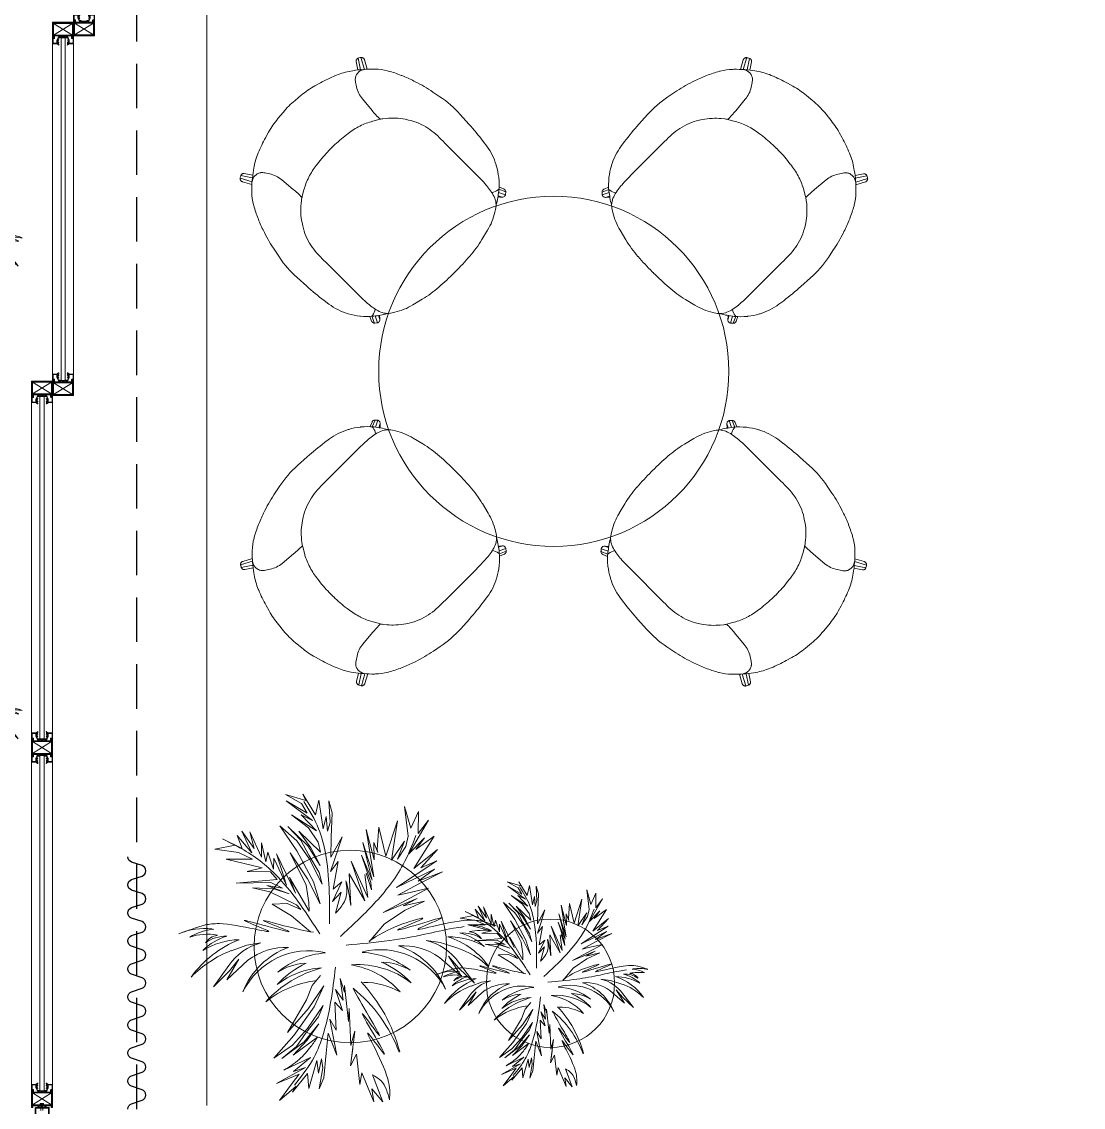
# Model space of a CAD drawing. Header units: centimetres. Extents: x 5488 to 20269, y -31398 to -19684.
# Drawn here: x 12058.6 to 12361.8, y -23958.5 to -23648.6 of the extents above; entities that cross this region are included whole.
import ezdxf

# ---------------------------------------------------------------- set-up
doc = ezdxf.new("R2010")
doc.units = ezdxf.units.CM
doc.set_wipeout_variables(frame=1)
doc.linetypes.add('HIDDENX2', pattern=[19.05, 12.7, -6.35])
doc.layers.add('0-LNS-VLF-PERDE', color=10, linetype='Continuous')
doc.layers.add('wipeout', color=7, linetype='Continuous', true_color=0xffffff)
for name, color, linetype, lineweight in [('xxx_Auto_Dograma_Metal', 157, 'Continuous', 0), ('xxx_Auto_Element_Dograma Cam', 140, 'Continuous', 9), ('xxx_Auto_Element_Dograma Metal', 211, 'Continuous', 20), ('xxx_Auto_Kaplama_Ahşap', 34, 'Continuous', 0), ('xxx_Auto_Kaplama_Ahşap Tarama', 16, 'Continuous', 5), ('xxx_Auto_Kaplama_Aluminyum', 133, 'Continuous', 13), ('xxx_Auto_Merdiven_Merdiven', 163, 'Continuous', 15), ('xxx_Auto_Tefris_Tefris', 32, 'Continuous', 15)]:
    doc.layers.add(name, color=color, linetype=linetype, lineweight=lineweight)
doc.layers.add('xxx_Auto_LANDSCAPE', color=7, linetype='Continuous', lineweight=0, true_color=0x496639)

# ---------------------------------------------------------------- blocks, each defined once
blk = doc.blocks.new('2411-X')
for p, q in [((1.5, 17), (0, 17)), ((0, 17), (0, 0)), ((0, 0), (15, 0)), ((1.5, 16.5), (1.5, 17)), ((4.1, 16.5), (1.5, 16.5)), ((1.5, 1.5), (1.5, 15)), ((1.5, 15), (4.6, 15)), ((12.5, 1.5), (1.5, 1.5)), ((3.1, 19.8), (4.8, 21.6)), ((4.1, 19.2), (3.1, 19.8)), ((4.1, 19.2), (4.1, 16.5)), ((5.6, 16), (5.6, 21.2)), ((17.5, 21.5), (12.5, 10.1)), ((12.5, 9.5), (12.5, 10.1)), ((12.5, 9.5), (12.5, 1.5)), ((18, 19.2), (14, 9.5)), ((14, 1.5), (14, 9.5)), ((15, 1.5), (14, 1.5)), ((15, 1.5), (15, 0)), ((19, 19.2), (18, 19.2)), ((19, 19.2), (18.5, 21.5))]:
    blk.add_line(p, q)
for centre, radius, start, end in [((4.6, 16), 1, 270, 0), ((5.1, 21.2), 0.498, 359.4768, 127.3931), ((18, 21.5), 0.5, 0, 180)]:
    blk.add_arc(centre, radius, start, end)
blk = doc.blocks.new('Alm frame 1')
at = {"layer": 'xxx_Auto_Element_Dograma Metal'}
for p, q in [((5457.72, -20300.68), (5455.94, -20300.68)), ((5457.72, -20300.64), (5455.97, -20300.64)), ((5457.05, -20300.64), (5457.13, -20301.24)), ((5457.15, -20300.64), (5457.23, -20301.24)), ((5457.24, -20300.64), (5457.32, -20301.24)), ((5457.34, -20300.64), (5457.42, -20301.24)), ((5457.44, -20300.64), (5457.52, -20301.24)), ((5457.54, -20300.64), (5457.62, -20301.24)), ((5460.98, -20303.61), (5457.63, -20298.16)), ((5457.63, -20303.61), (5460.98, -20298.16)), ((5457.64, -20300.64), (5457.72, -20301.24)), ((5457.92, -20300.44), (5457.72, -20300.64)), ((5457.72, -20301.24), (5457.72, -20300.64)), ((5457.92, -20300.44), (5457.92, -20301.44)), ((5457.92, -20300.44), (5457.97, -20300.44)), ((5457.97, -20300.44), (5457.97, -20301.44)), ((5461.25, -20301.68), (5461.25, -20300.1)), ((5461.25, -20301.68), (5461.58, -20300.1)), ((5461.58, -20301.68), (5461.25, -20300.1)), ((5461.58, -20300.1), (5461.25, -20300.1)), ((5461.58, -20301.68), (5461.58, -20300.1)), ((5457.72, -20301.2), (5455.94, -20301.2)), ((5457.72, -20301.24), (5455.97, -20301.24)), ((5457.92, -20301.44), (5457.72, -20301.24)), ((5457.92, -20301.44), (5457.97, -20301.44)), ((5461.25, -20301.68), (5461.58, -20301.68))]:
    blk.add_line(p, q, dxfattribs=at)
blk.add_lwpolyline([(5456.84, -20299.03, 0.414214), (5456.64, -20298.83), (5454.04, -20298.83, 0.414214), (5453.84, -20299.03), (5453.84, -20302.63, 0.414214), (5454.04, -20302.83), (5456.64, -20302.83, 0.414214), (5456.84, -20302.63)], format="xyb", close=True, dxfattribs=at)
for points in [[(5456.64, -20299.03), (5456.64, -20302.63), (5454.04, -20302.63), (5454.04, -20299.03)], [(5460.98, -20298.16), (5457.63, -20298.16), (5457.63, -20303.61), (5460.98, -20303.61)], [(5463.09, -20299.3), (5462.99, -20299.28), (5462.83, -20299.32), (5462.67, -20299.4), (5462.34, -20299.62), (5462.3, -20299.66), (5462.32, -20299.68), (5462.34, -20299.68), (5462.75, -20299.49), (5462.85, -20299.48), (5462.97, -20299.51), (5463.02, -20299.56), (5463.07, -20299.59), (5463.11, -20299.64), (5463.15, -20299.67), (5463.2, -20299.69), (5463.22, -20299.67), (5463.2, -20299.64), (5463.17, -20299.61), (5463.16, -20299.58), (5463.17, -20299.56), (5463.28, -20299.58), (5463.42, -20299.6), (5463.56, -20299.64), (5463.72, -20299.67), (5463.77, -20299.69), (5463.8, -20299.69), (5463.82, -20299.67), (5463.82, -20299.64), (5463.8, -20299.6), (5463.5, -20299.2), (5463.44, -20299.2), (5463.44, -20299.42), (5463.22, -20299.42), (5463.12, -20299.33), (5463.11, -20299.32)], [(5463.1, -20302.48), (5463, -20302.5), (5462.84, -20302.46), (5462.68, -20302.38), (5462.35, -20302.16), (5462.31, -20302.12), (5462.33, -20302.1), (5462.35, -20302.1), (5462.76, -20302.29), (5462.86, -20302.3), (5462.98, -20302.27), (5463.03, -20302.22), (5463.08, -20302.19), (5463.12, -20302.14), (5463.16, -20302.11), (5463.21, -20302.09), (5463.23, -20302.11), (5463.21, -20302.14), (5463.18, -20302.17), (5463.17, -20302.2), (5463.18, -20302.22), (5463.29, -20302.2), (5463.43, -20302.18), (5463.57, -20302.14), (5463.73, -20302.11), (5463.78, -20302.09), (5463.81, -20302.09), (5463.83, -20302.11), (5463.83, -20302.14), (5463.81, -20302.18), (5463.51, -20302.58), (5463.45, -20302.58), (5463.45, -20302.36), (5463.23, -20302.36), (5463.13, -20302.45), (5463.12, -20302.46)]]:
    blk.add_lwpolyline(points, close=True, dxfattribs=at)
blk.add_lwpolyline([(5457.34, -20301.28), (5457.34, -20301.69), (5456.84, -20301.69), (5456.84, -20301.99, 0.414214), (5456.94, -20302.09), (5457.04, -20302.09), (5457.04, -20301.89), (5457.34, -20301.89), (5457.34, -20303.69), (5457.04, -20303.69), (5457.04, -20303.49), (5456.94, -20303.49, 0.414214), (5456.84, -20303.59), (5456.84, -20303.89), (5459.29, -20303.89), (5461.74, -20303.89), (5461.74, -20303.59, 0.414214), (5461.64, -20303.49), (5461.54, -20303.49), (5461.54, -20303.69), (5461.24, -20303.69), (5461.24, -20301.89), (5461.54, -20301.89), (5461.54, -20302.09), (5461.64, -20302.09, 0.414214), (5461.74, -20301.99), (5461.74, -20301.69), (5461.24, -20301.69), (5461.24, -20300.92), (5461.21, -20300.89), (5461.24, -20300.86), (5461.24, -20300.09), (5461.74, -20300.09), (5461.74, -20299.79, 0.414214), (5461.64, -20299.69), (5461.54, -20299.69), (5461.54, -20299.89), (5461.24, -20299.89), (5461.24, -20298.09), (5461.54, -20298.09), (5461.54, -20298.29), (5461.64, -20298.29, 0.414214), (5461.74, -20298.19), (5461.74, -20297.89), (5459.29, -20297.89), (5456.84, -20297.89), (5456.84, -20298.19, 0.414214), (5456.94, -20298.29), (5457.04, -20298.29), (5457.04, -20298.09), (5457.34, -20298.09), (5457.34, -20299.89), (5457.04, -20299.89), (5457.04, -20299.69), (5456.94, -20299.69, 0.414214), (5456.84, -20299.79), (5456.84, -20300.09), (5457.34, -20300.09), (5457.34, -20300.57)], format="xyb", dxfattribs=at)
blk.add_lwpolyline([(5457.54, -20301.43), (5457.54, -20303.69), (5459.29, -20303.69), (5461.04, -20303.69), (5461.04, -20300.89), (5461.04, -20298.09), (5459.29, -20298.09), (5457.54, -20298.09), (5457.54, -20301.43)], dxfattribs=at)
at = {"layer": 'xxx_Auto_Element_Dograma Metal', "rotation": 90}
for p, xscale, yscale, zscale in [((5463.44, -20297.89, -0.3), -0.1000000000058208, 0.0999999999985448, 0.1000000000000227), ((5463.44, -20303.89, -0.3), 0.1000000000058208, 0.1000000000058208, 0.1000000000058208)]:
    blk.add_blockref('2411-X', p, dxfattribs=dict(at, xscale=xscale, yscale=yscale, zscale=zscale))
blk = doc.blocks.new('ALU TRIM5')
at = {"layer": 'xxx_Auto_Element_Dograma Metal'}
for p, q in [((6035.96, -20379.72), (6035.96, -20378.15)), ((6036.29, -20379.72), (6035.96, -20378.15)), ((6035.96, -20379.72), (6036.29, -20378.15)), ((6035.96, -20378.15), (6036.29, -20378.15)), ((6036.29, -20379.72), (6036.29, -20378.15)), ((6039.93, -20381.65), (6036.58, -20376.2)), ((6036.58, -20381.65), (6039.93, -20376.2)), ((6040.2, -20379.72), (6040.2, -20378.14)), ((6040.2, -20379.72), (6040.54, -20378.14)), ((6040.54, -20379.72), (6040.2, -20378.14)), ((6040.54, -20378.14), (6040.2, -20378.14)), ((6040.54, -20379.72), (6040.54, -20378.14)), ((6036.29, -20379.72), (6035.96, -20379.72)), ((6040.2, -20379.72), (6040.54, -20379.72))]:
    blk.add_line(p, q, dxfattribs=at)
for points in [[(6034.45, -20377.35), (6034.55, -20377.33), (6034.71, -20377.37), (6034.87, -20377.45), (6035.2, -20377.67), (6035.24, -20377.71), (6035.22, -20377.73), (6035.2, -20377.73), (6034.79, -20377.54), (6034.69, -20377.53), (6034.57, -20377.56), (6034.52, -20377.61), (6034.47, -20377.64), (6034.43, -20377.69), (6034.39, -20377.72), (6034.34, -20377.74), (6034.32, -20377.72), (6034.34, -20377.69), (6034.37, -20377.66), (6034.38, -20377.63), (6034.37, -20377.61), (6034.26, -20377.63), (6034.12, -20377.65), (6033.98, -20377.69), (6033.82, -20377.72), (6033.77, -20377.74), (6033.74, -20377.74), (6033.72, -20377.72), (6033.72, -20377.69), (6033.74, -20377.65), (6034.04, -20377.25), (6034.1, -20377.25), (6034.1, -20377.47), (6034.32, -20377.47), (6034.42, -20377.38), (6034.43, -20377.37)], [(6039.93, -20376.2), (6036.58, -20376.2), (6036.58, -20381.65), (6039.93, -20381.65)], [(6042.05, -20377.34), (6041.95, -20377.32), (6041.79, -20377.36), (6041.63, -20377.44), (6041.3, -20377.66), (6041.26, -20377.7), (6041.28, -20377.72), (6041.3, -20377.72), (6041.71, -20377.53), (6041.81, -20377.52), (6041.93, -20377.55), (6041.98, -20377.6), (6042.03, -20377.63), (6042.07, -20377.68), (6042.11, -20377.71), (6042.16, -20377.73), (6042.18, -20377.71), (6042.16, -20377.68), (6042.13, -20377.65), (6042.12, -20377.62), (6042.13, -20377.6), (6042.24, -20377.62), (6042.38, -20377.64), (6042.52, -20377.68), (6042.68, -20377.71), (6042.73, -20377.73), (6042.76, -20377.73), (6042.78, -20377.71), (6042.78, -20377.68), (6042.76, -20377.64), (6042.46, -20377.24), (6042.4, -20377.24), (6042.4, -20377.46), (6042.18, -20377.46), (6042.08, -20377.37), (6042.07, -20377.36)], [(6034.44, -20380.52), (6034.54, -20380.54), (6034.7, -20380.5), (6034.86, -20380.42), (6035.19, -20380.2), (6035.23, -20380.16), (6035.21, -20380.14), (6035.19, -20380.14), (6034.78, -20380.33), (6034.68, -20380.34), (6034.56, -20380.31), (6034.51, -20380.26), (6034.46, -20380.23), (6034.42, -20380.18), (6034.38, -20380.15), (6034.33, -20380.13), (6034.31, -20380.15), (6034.33, -20380.18), (6034.36, -20380.21), (6034.37, -20380.24), (6034.36, -20380.26), (6034.25, -20380.24), (6034.11, -20380.22), (6033.97, -20380.18), (6033.81, -20380.15), (6033.76, -20380.13), (6033.73, -20380.13), (6033.71, -20380.15), (6033.71, -20380.18), (6033.73, -20380.22), (6034.03, -20380.62), (6034.09, -20380.62), (6034.09, -20380.4), (6034.31, -20380.4), (6034.41, -20380.49), (6034.42, -20380.5)], [(6042.05, -20380.52), (6041.95, -20380.54), (6041.79, -20380.5), (6041.63, -20380.42), (6041.3, -20380.2), (6041.26, -20380.16), (6041.28, -20380.14), (6041.3, -20380.14), (6041.71, -20380.33), (6041.81, -20380.34), (6041.93, -20380.31), (6041.98, -20380.26), (6042.03, -20380.23), (6042.07, -20380.18), (6042.11, -20380.15), (6042.16, -20380.13), (6042.18, -20380.15), (6042.16, -20380.18), (6042.13, -20380.21), (6042.12, -20380.24), (6042.13, -20380.26), (6042.24, -20380.24), (6042.38, -20380.22), (6042.52, -20380.18), (6042.68, -20380.15), (6042.73, -20380.13), (6042.76, -20380.13), (6042.78, -20380.15), (6042.78, -20380.18), (6042.76, -20380.22), (6042.46, -20380.62), (6042.4, -20380.62), (6042.4, -20380.4), (6042.18, -20380.4), (6042.08, -20380.49), (6042.07, -20380.5)]]:
    blk.add_lwpolyline(points, close=True, dxfattribs=at)
blk.add_lwpolyline([(6036.29, -20379.73), (6036.29, -20379.73), (6035.79, -20379.73), (6035.79, -20380.03, 0.414214), (6035.89, -20380.13), (6035.99, -20380.13), (6035.99, -20379.93), (6036.29, -20379.93), (6036.29, -20381.73), (6035.99, -20381.73), (6035.99, -20381.53), (6035.89, -20381.53, 0.414214), (6035.79, -20381.63), (6035.79, -20381.93), (6038.24, -20381.93), (6040.69, -20381.93), (6040.69, -20381.63, 0.414214), (6040.59, -20381.53), (6040.49, -20381.53), (6040.49, -20381.73), (6040.19, -20381.73), (6040.19, -20379.93), (6040.49, -20379.93), (6040.49, -20380.13), (6040.59, -20380.13, 0.414214), (6040.69, -20380.03), (6040.69, -20379.73), (6040.19, -20379.73), (6040.19, -20378.96), (6040.16, -20378.93), (6040.19, -20378.9), (6040.19, -20378.13), (6040.69, -20378.13), (6040.69, -20377.83, 0.414214), (6040.59, -20377.73), (6040.49, -20377.73), (6040.49, -20377.93), (6040.19, -20377.93), (6040.19, -20376.13), (6040.49, -20376.13), (6040.49, -20376.33), (6040.59, -20376.33, 0.414214), (6040.69, -20376.23), (6040.69, -20375.93), (6038.24, -20375.93), (6035.79, -20375.93), (6035.79, -20376.23, 0.414214), (6035.89, -20376.33), (6035.99, -20376.33), (6035.99, -20376.13), (6036.29, -20376.13), (6036.29, -20377.93), (6035.99, -20377.93), (6035.99, -20377.73), (6035.89, -20377.73, 0.414214), (6035.79, -20377.83), (6035.79, -20378.13), (6036.29, -20378.13), (6036.29, -20379.73)], format="xyb", dxfattribs=at)
blk.add_lwpolyline([(6036.49, -20379.47), (6036.49, -20381.73), (6038.24, -20381.73), (6039.99, -20381.73), (6039.99, -20378.93), (6039.99, -20376.13), (6038.24, -20376.13), (6036.49, -20376.13), (6036.49, -20379.47)], dxfattribs=at)
for p, xscale, yscale, zscale, rotation in [((6034.1, -20375.94, -0.3), 0.1000000000058208, 0.1000000000058208, 0.1000000000058208, 270), ((6042.4, -20375.93, -0.3), -0.1000000000058208, 0.0999999999985448, 0.1000000000000227, 90), ((6034.1, -20381.94, -0.3), -0.1000000000058208, 0.1000000000058208, 0.1000000000058208, 270), ((6042.4, -20381.93, -0.3), 0.1000000000058208, 0.1000000000058208, 0.1000000000058208, 90)]:
    blk.add_blockref('2411-X', p, dxfattribs=dict(at, xscale=xscale, yscale=yscale, zscale=zscale, rotation=rotation))
blk = doc.blocks.new('ALU TRIM 6')
at = {"layer": 'xxx_Auto_Element_Dograma Metal'}
for p, q in [((6039.18, -20367.78), (6035.83, -20362.34)), ((6035.83, -20367.78), (6039.18, -20362.34)), ((6039.45, -20365.85), (6039.45, -20364.28)), ((6039.45, -20365.85), (6039.78, -20364.28)), ((6039.78, -20365.85), (6039.45, -20364.28)), ((6039.78, -20364.28), (6039.45, -20364.28)), ((6039.45, -20365.85), (6039.78, -20365.85)), ((6039.78, -20365.85), (6039.78, -20364.28))]:
    blk.add_line(p, q, dxfattribs=at)
for points in [[(6035.54, -20362.07), (6035.54, -20368.07)], [(6035.74, -20365.6), (6035.74, -20367.87), (6037.49, -20367.87), (6039.24, -20367.87), (6039.24, -20365.07), (6039.24, -20362.27), (6037.49, -20362.27), (6035.74, -20362.27), (6035.74, -20365.6)]]:
    blk.add_lwpolyline(points, dxfattribs=at)
blk.add_lwpolyline([(6035.54, -20368.07), (6037.49, -20368.07), (6039.94, -20368.07), (6039.94, -20367.77, 0.414214), (6039.84, -20367.67), (6039.74, -20367.67), (6039.74, -20367.87), (6039.44, -20367.87), (6039.44, -20366.07), (6039.74, -20366.07), (6039.74, -20366.27), (6039.84, -20366.27, 0.414214), (6039.94, -20366.17), (6039.94, -20365.87), (6039.44, -20365.87), (6039.44, -20365.1), (6039.41, -20365.07), (6039.44, -20365.04), (6039.44, -20364.27), (6039.94, -20364.27), (6039.94, -20363.97, 0.414214), (6039.84, -20363.87), (6039.74, -20363.87), (6039.74, -20364.07), (6039.44, -20364.07), (6039.44, -20362.27), (6039.74, -20362.27), (6039.74, -20362.47), (6039.84, -20362.47, 0.414214), (6039.94, -20362.37), (6039.94, -20362.07), (6037.49, -20362.07), (6035.54, -20362.07)], format="xyb", dxfattribs=at)
for points in [[(6039.18, -20362.34), (6035.83, -20362.34), (6035.83, -20367.78), (6039.18, -20367.78)], [(6041.29, -20363.48), (6041.19, -20363.46), (6041.03, -20363.5), (6040.87, -20363.58), (6040.54, -20363.8), (6040.5, -20363.84), (6040.52, -20363.86), (6040.54, -20363.86), (6040.95, -20363.67), (6041.05, -20363.66), (6041.17, -20363.69), (6041.22, -20363.74), (6041.27, -20363.77), (6041.31, -20363.82), (6041.35, -20363.85), (6041.4, -20363.87), (6041.42, -20363.85), (6041.4, -20363.82), (6041.37, -20363.79), (6041.36, -20363.76), (6041.37, -20363.74), (6041.48, -20363.76), (6041.62, -20363.78), (6041.76, -20363.82), (6041.92, -20363.85), (6041.97, -20363.87), (6042, -20363.87), (6042.02, -20363.85), (6042.02, -20363.82), (6042, -20363.78), (6041.7, -20363.38), (6041.64, -20363.38), (6041.64, -20363.6), (6041.42, -20363.6), (6041.32, -20363.51), (6041.31, -20363.5)], [(6041.3, -20366.66), (6041.2, -20366.68), (6041.04, -20366.64), (6040.88, -20366.56), (6040.55, -20366.34), (6040.51, -20366.3), (6040.53, -20366.28), (6040.55, -20366.28), (6040.96, -20366.47), (6041.06, -20366.48), (6041.18, -20366.45), (6041.23, -20366.4), (6041.28, -20366.37), (6041.32, -20366.32), (6041.36, -20366.29), (6041.41, -20366.27), (6041.43, -20366.29), (6041.41, -20366.32), (6041.38, -20366.35), (6041.37, -20366.38), (6041.38, -20366.4), (6041.49, -20366.38), (6041.63, -20366.36), (6041.77, -20366.32), (6041.93, -20366.29), (6041.98, -20366.27), (6042.01, -20366.27), (6042.03, -20366.29), (6042.03, -20366.32), (6042.01, -20366.36), (6041.71, -20366.76), (6041.65, -20366.76), (6041.65, -20366.54), (6041.43, -20366.54), (6041.33, -20366.63), (6041.32, -20366.64)]]:
    blk.add_lwpolyline(points, close=True, dxfattribs=at)
at = {"layer": 'xxx_Auto_Element_Dograma Metal', "rotation": 90}
for p, xscale, yscale, zscale in [((6041.65, -20362.07, -0.3), -0.1000000000058208, 0.0999999999985448, 0.1000000000000227), ((6041.65, -20368.07, -0.3), 0.1000000000058208, 0.1000000000058208, 0.1000000000058208)]:
    blk.add_blockref('2411-X', p, dxfattribs=dict(at, xscale=xscale, yscale=yscale, zscale=zscale))
blk = doc.blocks.new('*U53')
at = {"layer": '0-LNS-VLF-PERDE', "ltscale": 4}
blk.add_lwpolyline([(-167.48, 3.42, 0.322823), (-165.98, 4.5), (-164.98, 7.5, -0.720759), (-161.98, 7.5), (-160.98, 4.5, 0.720759), (-157.98, 4.5), (-156.98, 7.5, -0.322823), (-155.48, 8.58, -0.322823), (-153.98, 7.5), (-152.98, 4.5, 0.720759), (-149.98, 4.5), (-148.98, 7.5, -0.720759), (-145.98, 7.5), (-144.98, 4.5, 0.720759), (-141.98, 4.5), (-140.98, 7.5, -0.322823), (-139.48, 8.58, -0.322823), (-137.98, 7.5), (-136.98, 4.5, 0.720759), (-133.98, 4.5), (-132.98, 7.5, -0.720759), (-129.98, 7.5), (-128.98, 4.5, 0.720759), (-125.98, 4.5), (-124.98, 7.5, -0.322823), (-123.48, 8.58, -0.322823), (-121.98, 7.5), (-120.98, 4.5, 0.720759), (-117.98, 4.5), (-116.98, 7.5, -0.720759), (-113.98, 7.5), (-112.98, 4.5, 0.322823), (-111.48, 3.42, 0.322823), (-109.98, 4.5), (-108.98, 7.5, -0.720759), (-105.98, 7.5), (-104.98, 4.5, 0.720759), (-101.98, 4.5), (-100.98, 7.5, -0.322823), (-99.48, 8.58, -0.322823), (-97.98, 7.5), (-96.98, 4.5, 0.322823), (-95.48, 3.42, 0.322823)], format="xyb", dxfattribs=at)
at = {"layer": '0-LNS-VLF-PERDE', "linetype": 'HIDDENX2'}
blk.add_lwpolyline([(-167.48, 6), (653.95, 6)], dxfattribs=at)
blk = doc.blocks.new('lf14_plan')
at = {"linetype": 'ByBlock'}
for p, q in [((3768.38, 1203.16, -336.24), (3770.08, 1200.05, -336.24)), ((3769.07, 1203.57, -336.24), (3770.93, 1200.76, -336.24)), ((3816.49, 1203.57, -336.24), (3814.63, 1200.76, -336.24)), ((3817.18, 1203.16, -336.24), (3815.48, 1200.05, -336.24)), ((3767.11, 1148.71, -336.24), (3766.29, 1146.79, -336.24)), ((3767.84, 1148.12, -336.24), (3766.91, 1146.27, -336.24)), ((3768.63, 1147.54, -336.24), (3768.07, 1146.43, -336.24)), ((3816.93, 1147.54, -336.24), (3817.49, 1146.43, -336.24)), ((3817.72, 1148.12, -336.24), (3818.65, 1146.27, -336.24)), ((3818.45, 1148.71, -336.24), (3819.27, 1146.79, -336.24))]:
    blk.add_line(p, q, dxfattribs=at)
for p in [(3792.76, 1190.86, -336.24), (3792.8, 1190.86, -336.24)]:
    blk.add_line(p, (3792.78, 1190.86, -336.24))
at = {"elevation": -336.24}
for points in [[(3770.9, 1146.07), (3770.74, 1146.16, -0.03627), (3767.52, 1148.37), (3767.41, 1148.46, -0.057586), (3764.83, 1151.06), (3764.76, 1151.14, -0.042211), (3762.88, 1154), (3762.78, 1154.18, -0.043365), (3761.58, 1156.93, -0.046975), (3760.9, 1159.84), (3760.66, 1161.55, -0.020132), (3760.04, 1167.91), (3759.83, 1171.62, -0.063775), (3760.37, 1179.31), (3760.84, 1181.65, -0.011924), (3761.48, 1184.49, -0.019714), (3762.3, 1187.29), (3762.44, 1187.69, -0.020826), (3763.79, 1191.22), (3763.88, 1191.43, -0.028058), (3765.63, 1194.93), (3765.71, 1195.07, -0.063967), (3767.92, 1197.98), (3768.12, 1198.19, -0.021499), (3770.33, 1200.26, -0.02175), (3772.71, 1202.13), (3773.18, 1202.46, -0.05881), (3776.88, 1204.51), (3777.17, 1204.63, -0.025521), (3781.71, 1206.22), (3783.42, 1206.72, -0.028215), (3785.73, 1207.26, -0.018713), (3788.07, 1207.57), (3790.35, 1207.8, -0.024259), (3792.78, 1207.92, -0.024259), (3795.21, 1207.8), (3797.49, 1207.57, -0.018713), (3799.83, 1207.26, -0.028215), (3802.14, 1206.72), (3803.85, 1206.22, -0.025521), (3808.39, 1204.63), (3808.68, 1204.51, -0.05881), (3812.38, 1202.46), (3812.85, 1202.13, -0.02175), (3815.23, 1200.26, -0.021499), (3817.44, 1198.19), (3817.64, 1197.98, -0.063967), (3819.85, 1195.07), (3819.93, 1194.93, -0.028058), (3821.68, 1191.43), (3821.77, 1191.22, -0.020826), (3823.12, 1187.69), (3823.26, 1187.29, -0.019714), (3824.08, 1184.49, -0.011924), (3824.72, 1181.65), (3825.19, 1179.31, -0.063775), (3825.73, 1171.62), (3825.52, 1167.91, -0.020132), (3824.9, 1161.55), (3824.66, 1159.84, -0.046975), (3823.98, 1156.93, -0.043365), (3822.78, 1154.18), (3822.68, 1154, -0.042211), (3820.8, 1151.14), (3820.73, 1151.06, -0.057586), (3818.15, 1148.46), (3818.04, 1148.37, -0.03627), (3814.82, 1146.16), (3814.66, 1146.07)], [(3770.08, 1200.05), (3770.75, 1200.41, -0.111376), (3771.69, 1200.67, -0.059464), (3772.69, 1200.6), (3772.72, 1200.59, -0.127108), (3773.66, 1200.15), (3773.7, 1200.12, -0.074816), (3774.47, 1199.25), (3775.23, 1198.09, -0.12305), (3776.48, 1194.48), (3776.86, 1190.22, -0.024219), (3777, 1186.82)], [(3815.48, 1200.05), (3814.81, 1200.41, 0.111376), (3813.87, 1200.67, 0.059464), (3812.87, 1200.6), (3812.84, 1200.59, 0.127108), (3811.9, 1200.15), (3811.86, 1200.12, 0.074816), (3811.09, 1199.25), (3810.33, 1198.09, 0.12305), (3809.08, 1194.48), (3808.7, 1190.22, 0.024219), (3808.56, 1186.82)], [(3792.8, 1190.86), (3793.65, 1190.85), (3793.66, 1190.85, -0.027444), (3798.67, 1190.47), (3799.21, 1190.4), (3799.22, 1190.4, -0.046157), (3803.07, 1189.53), (3803.11, 1189.52), (3803.12, 1189.51, -0.053501), (3806.66, 1187.93), (3808.25, 1187), (3808.25, 1187, -0.003742), (3808.75, 1186.7), (3808.75, 1186.7), (3808.75, 1186.7, -0.036233), (3809.22, 1186.37), (3810.02, 1185.72), (3810.02, 1185.72, -0.033973), (3811.87, 1183.96), (3811.96, 1183.87), (3811.96, 1183.87, -0.043479), (3813.63, 1181.72), (3814.15, 1180.92, -0.047774), (3815.54, 1178.23), (3815.54, 1178.22, -0.048041), (3816.39, 1175.35), (3816.52, 1174.68, -0.04292), (3816.82, 1171.81, -0.004639), (3816.84, 1168.92), (3816.84, 1156.53, -0.015692), (3816.71, 1152.2), (3816.69, 1151.98, -0.063578), (3815.97, 1148.2), (3815.96, 1148.19, -0.177328), (3813.69, 1145.31), (3812.98, 1144.87), (3812.97, 1144.86, -0.077292), (3807.9, 1142.73), (3804.82, 1141.97), (3804.81, 1141.97, -0.044502), (3799.01, 1141.06), (3798.98, 1141.06), (3798.96, 1141.06, -0.016402), (3793.04, 1140.86), (3792.54, 1140.86), (3792.52, 1140.86, -0.016403), (3786.6, 1141.06), (3786.57, 1141.06), (3786.55, 1141.06, -0.044502), (3780.75, 1141.97), (3777.67, 1142.73), (3777.66, 1142.73, -0.077292), (3772.59, 1144.86), (3771.87, 1145.31), (3771.87, 1145.31, -0.177328), (3769.6, 1148.19), (3769.59, 1148.2, -0.063578), (3768.87, 1151.98), (3768.85, 1152.2, -0.015693), (3768.72, 1156.53), (3768.72, 1168.92, -0.004639), (3768.74, 1171.81, -0.04292), (3769.05, 1174.68), (3769.17, 1175.35, -0.048041), (3770.02, 1178.22), (3770.02, 1178.24, -0.047774), (3771.41, 1180.92), (3771.93, 1181.72), (3771.93, 1181.72, -0.043479), (3773.6, 1183.87), (3773.68, 1183.96), (3773.69, 1183.96, -0.033973), (3775.54, 1185.72), (3776.34, 1186.37), (3776.34, 1186.37, -0.036233), (3776.81, 1186.7), (3776.81, 1186.7), (3776.81, 1186.7, -0.003742), (3777.31, 1187), (3778.89, 1187.92), (3778.9, 1187.93, -0.053501), (3782.44, 1189.51), (3782.48, 1189.53), (3782.49, 1189.53, -0.046157), (3786.34, 1190.4), (3786.88, 1190.47), (3786.89, 1190.47, -0.027444), (3791.9, 1190.85), (3792.76, 1190.86)], [(3767.11, 1148.71), (3767.44, 1148.75, 0.112409), (3769.24, 1149.44)], [(3818.45, 1148.71), (3818.12, 1148.75, -0.112407), (3816.32, 1149.44)], [(3792.85, 1140.86, -0.000321), (3792.78, 1140.86, -0.000324), (3792.71, 1140.86)]]:
    blk.add_lwpolyline(points, format="xyb", dxfattribs=at)
at = {"linetype": 'ByBlock', "elevation": -336.24}
for points in [[(3769.49, 1199.52), (3768.13, 1202.01, -0.045905), (3768.06, 1202.18, -0.079303), (3768.03, 1202.36), (3768.03, 1202.41, -0.080807), (3768.08, 1202.71), (3768.1, 1202.76, -0.035554), (3768.18, 1202.96), (3768.19, 1202.99, -0.129021), (3768.31, 1203.11, -0.013239), (3768.45, 1203.21), (3768.55, 1203.27), (3768.94, 1203.5, -0.0544), (3769.2, 1203.62, -0.10313), (3769.48, 1203.65), (3769.54, 1203.65, -0.051281), (3769.76, 1203.6), (3769.78, 1203.6, -0.071643), (3769.95, 1203.52), (3769.98, 1203.5, -0.057606), (3770.08, 1203.41, -0.044491), (3770.17, 1203.31), (3771.53, 1201.24)], [(3816.07, 1199.52), (3817.43, 1202.01, 0.045905), (3817.5, 1202.18, 0.079303), (3817.53, 1202.36), (3817.53, 1202.41, 0.080807), (3817.48, 1202.71), (3817.46, 1202.76, 0.035554), (3817.38, 1202.96), (3817.37, 1202.99, 0.129021), (3817.25, 1203.11, 0.013239), (3817.11, 1203.21), (3817.01, 1203.27), (3816.62, 1203.5, 0.0544), (3816.36, 1203.62, 0.10313), (3816.08, 1203.65), (3816.03, 1203.65, 0.051281), (3815.8, 1203.6), (3815.78, 1203.6, 0.071643), (3815.61, 1203.52), (3815.58, 1203.5, 0.057606), (3815.48, 1203.41, 0.044491), (3815.39, 1203.31), (3814.03, 1201.24)], [(3766.66, 1149.1), (3766.11, 1147.79, 0.023529), (3766.05, 1147.64, 0.07714), (3766.03, 1147.49), (3766.03, 1147.46, 0.061474), (3766.05, 1147.27), (3766.1, 1147.08, 0.126302), (3766.21, 1146.88, 0.031772), (3766.39, 1146.71), (3766.81, 1146.35, 0.060488), (3767.02, 1146.22, 0.088296), (3767.25, 1146.15), (3767.31, 1146.15, 0.10125), (3767.67, 1146.18), (3767.71, 1146.2, 0.139609), (3768.08, 1146.44), (3768.2, 1146.57, 0.003961), (3768.51, 1146.94, 0.029652), (3768.8, 1147.32), (3768.84, 1147.39)], [(3818.9, 1149.1), (3819.45, 1147.79, -0.023529), (3819.51, 1147.64, -0.07714), (3819.53, 1147.49), (3819.53, 1147.46, -0.061474), (3819.51, 1147.27), (3819.46, 1147.08, -0.126302), (3819.35, 1146.88, -0.031772), (3819.17, 1146.71), (3818.75, 1146.35, -0.060488), (3818.54, 1146.22, -0.088296), (3818.31, 1146.15), (3818.25, 1146.15, -0.10125), (3817.89, 1146.18), (3817.85, 1146.2, -0.139609), (3817.48, 1146.44), (3817.36, 1146.57, -0.003961), (3817.05, 1146.94, -0.029652), (3816.76, 1147.32), (3816.72, 1147.39)]]:
    blk.add_lwpolyline(points, format="xyb", dxfattribs=at)
at = {"elevation": -336.24}
blk.add_lwpolyline([(3792.76, 1190.86), (3792.78, 1190.86), (3792.8, 1190.86)], dxfattribs=at)
blk.add_open_spline([(3792.8, 1207.92, -336.24), (3792.79, 1207.92, -336.24), (3792.78, 1207.92, -336.24)], degree=2)
blk = doc.blocks.new('*U12')
at = {"xscale": -1}
blk.add_blockref('lf14_plan', (3792.78, -1174.39, 336.24), dxfattribs=at)
blk = doc.blocks.new('yuvarlak masa')
at = {"color": 0, "linetype": 'ByBlock', "lineweight": -2}
blk.add_circle((0, 0), 50, dxfattribs=at)
at = {"color": 0, "linetype": 'ByBlock', "lineweight": -2, "transparency": 16777216}
for p, rotation in [((-51.97, 52.02), 44.99999999999983), ((52.02, 51.96), 314.9999999999998), ((-51.84, -52.15), 134.9999999999998), ((51.72, -52.24), 224.9999999999999)]:
    blk.add_blockref('*U12', p, dxfattribs=dict(at, rotation=rotation))
blk = doc.blocks.new('palm_plan')
at = {"color": 0}
for p, q in [((-46.84, 87.45), (-62.2, 94.74)), ((-62.2, 94.74), (-52.98, 84)), ((-35.71, 74.41), (-52.98, 98.96)), ((-52.98, 98.96), (-46.84, 87.45)), ((-23.8, 73.26), (-39.93, 97.81)), ((-39.93, 97.81), (-36.47, 80.55)), ((-22.27, 78.25), (-29.56, 95.89)), ((-29.56, 95.89), (-23.8, 73.26)), ((-12.29, 92.06), (-13.82, 72.11)), ((-11.52, 71.73), (-12.29, 92.06)), ((-52.98, 84), (-70.26, 86.69)), ((-70.26, 86.69), (-48.38, 79.78)), ((-36.47, 80.55), (-41.85, 90.52)), ((-41.85, 90.52), (-35.71, 74.41)), ((-21.88, 91.67), (-22.27, 78.25)), ((-16.13, 54.85), (-21.88, 91.67)), ((-13.82, 72.11), (-16.89, 87.45)), ((-16.89, 87.45), (-16.13, 54.85)), ((-36.86, 60.22), (-62.58, 77.1)), ((-62.58, 77.1), (-41.47, 57.53)), ((-48.38, 79.78), (-41.85, 74.79)), ((-35.71, 64.82), (-46.07, 75.56)), ((-46.07, 75.56), (-36.86, 60.22)), ((-5.38, 77.1), (-8.83, 60.6)), ((-3.07, 37.59), (-5.38, 77.1)), ((36.16, 67.82), (44.9, 77.21)), ((-41.85, 74.79), (-35.71, 64.82)), ((-10.37, 53.31), (-11.52, 71.73)), ((2.3, 70.19), (-1.15, 53.7)), ((2.3, 53.7), (2.3, 70.19)), ((30.3, 58.6), (36.16, 67.82)), ((-41.47, 57.53), (-64.12, 62.14)), ((-64.12, 62.14), (-49.14, 53.7)), ((-8.83, 60.6), (-10.37, 53.31)), ((-1.92, 65.97), (-3.07, 37.59)), ((-1.15, 53.7), (-1.92, 65.97)), ((-30.97, 42.55), (-66.37, 52.44)), ((-66.37, 52.44), (-42.77, 48.25)), ((-42.77, 48.25), (-54.95, 53.58)), ((-54.95, 53.58), (-46.58, 53.2)), ((-46.58, 53.2), (-50, 53.96)), ((5.38, 34.9), (2.3, 53.7)), ((-29.07, 40.27), (-58.37, 45.97)), ((-58.37, 45.97), (-30.97, 42.55)), ((-89.18, 34.03), (-98.39, 35.56)), ((-98.39, 35.56), (-83.04, 29.43)), ((-72.29, 25.59), (-89.18, 34.03)), ((-27.93, 38.75), (-50, 41.03)), ((-50, 41.03), (-29.07, 40.27)), ((-35.92, 38.37), (-22.6, 36.85)), ((-35.44, 37.1), (-18.55, 31.73)), ((-22.6, 36.85), (-27.93, 38.75)), ((13.05, 18.41), (5.38, 34.9)), ((-80.73, 22.52), (-102.23, 28.66)), ((-102.23, 28.66), (-93.02, 21.76)), ((-77.66, 24.82), (-88.41, 28.66)), ((-88.41, 28.66), (-80.73, 22.52)), ((-83.04, 29.43), (-77.66, 24.82)), ((-58.47, 18.69), (-72.29, 25.59)), ((-48.49, 14.09), (-69.22, 33.26)), ((-69.22, 33.26), (-58.47, 18.69)), ((-18.55, 31.73), (-49.26, 31.73)), ((-49.26, 31.73), (-17.01, 28.66)), ((-17.01, 28.66), (-40.81, 26.36)), ((-40.81, 26.36), (-18.36, 17.24)), ((-106.07, 19.45), (-116.82, 7.18)), ((-112.21, 5.65), (-89.95, 17.92)), ((-93.02, 21.76), (-111.44, 19.45)), ((-111.44, 19.45), (-106.07, 19.45)), ((-81.5, 17.15), (-100.69, 4.88)), ((-89.95, 17.92), (-97.62, 11.78)), ((-97.62, 11.78), (-81.5, 17.15)), ((-35.44, 10.25), (-53.09, 22.52)), ((-53.09, 22.52), (-48.49, 14.09)), ((-26.99, 5.65), (-37.74, 18.69)), ((-37.74, 18.69), (-35.44, 10.25)), ((-116.82, 7.18), (-105.3, 15.62)), ((-96.86, 16.39), (-112.21, 5.65)), ((-105.3, 15.62), (-96.86, 16.39)), ((-100.69, 4.88), (-86.11, 12.55)), ((-65.38, 13.32), (-86.88, 4.88)), ((-86.11, 12.55), (-73.06, 14.85)), ((-56.17, 8.72), (-73.82, 6.42)), ((-73.06, 14.85), (-65.38, 13.32)), ((-71.52, 7.95), (-56.17, 8.72)), ((-17.78, 4.11), (-30.83, 14.85)), ((-30.83, 14.85), (-26.99, 5.65)), ((-80.73, 0.28), (-96.86, -6.62)), ((-73.82, 6.42), (-93.78, -1.25)), ((-93.78, -1.25), (-79.97, 3.35)), ((-86.88, 4.88), (-71.52, 7.95)), ((-63.84, 3.35), (-80.73, 0.28)), ((-79.97, 3.35), (-66.91, 4.11)), ((-66.91, 4.11), (-51.56, 5.65)), ((-42.35, 4.11), (-63.84, 3.35)), ((-51.56, 5.65), (-42.35, 4.11)), ((-96.86, -6.62), (-73.82, -2.79)), ((-50.79, -4.32), (-74.59, -8.16)), ((-74.59, -8.16), (-46.95, -7.39)), ((-73.82, -2.79), (-46.95, -1.25)), ((-29.29, -3.56), (-50.79, -4.32)), ((-46.95, -1.25), (-29.29, -3.56)), ((-46.95, -7.39), (-33.9, -11.23)), ((-27.71, -13.75), (-57.7, -16.59)), ((-57.7, -16.59), (-44.65, -17.36)), ((-33.9, -11.23), (-27.71, -13.75)), ((29.25, -13.53), (45.37, -18.59)), ((29.25, -13.53), (40.16, -14.9)), ((40.16, -14.9), (35.5, -12.77)), ((35.5, -12.77), (62.01, -21.59)), ((-76.13, -28.1), (-90.71, -25.03)), ((-90.71, -25.03), (-80.73, -29.63)), ((-68.45, -25.03), (-82.27, -23.5)), ((-82.27, -23.5), (-76.13, -28.1)), ((-44.65, -17.36), (-78.43, -18.13)), ((-78.43, -18.13), (-53.09, -21.2)), ((-53.09, -21.2), (-76.13, -21.2)), ((-76.13, -21.2), (-68.45, -25.03)), ((-60, -31.17), (-52.33, -25.03)), ((-59.24, -35), (-46.18, -21.96)), ((-52.33, -25.03), (-59.24, -35)), ((-46.18, -21.96), (-54.63, -31.17)), ((-53.86, -35), (-36.2, -20.43)), ((-31.6, -18.9), (-40.04, -26.57)), ((-36.2, -20.43), (-31.6, -18.9)), ((-30.11, -27.61), (-12.86, -19.5)), ((45.37, -18.59), (35.57, -20.41)), ((35.57, -20.41), (52.36, -22.28)), ((52.36, -22.28), (44.04, -24.96)), ((44.04, -24.96), (63.97, -33.04)), ((62.01, -21.59), (53.08, -16.94)), ((53.08, -16.94), (79.49, -27.71)), ((79.49, -27.71), (70.84, -20.24)), ((70.84, -20.24), (93.51, -34.47)), ((129.23, -23.51), (107.01, -21.95)), ((116.39, -26.98), (129.23, -23.51)), ((-89.18, -31.93), (-105.3, -35)), ((-80.73, -29.63), (-102.23, -29.63)), ((-102.23, -29.63), (-89.18, -31.93)), ((-90.71, -54.94), (-73.06, -32.7)), ((-75.36, -44.21), (-67.68, -28.1)), ((-73.06, -32.7), (-75.36, -44.21)), ((-60, -25.8), (-70.75, -55.71)), ((-70.75, -55.71), (-60, -31.17)), ((-67.68, -28.1), (-60, -25.8)), ((-54.63, -31.17), (-62.31, -45.74)), ((-40.04, -26.57), (-44.65, -37.3)), ((-44.65, -37.3), (-30.11, -27.61)), ((25.22, -35.42), (20.93, -26.32)), ((40.7, -40.9), (29.12, -27.37)), ((29.12, -27.37), (40.23, -45.79)), ((63.97, -33.04), (54.38, -33.8)), ((93.51, -34.47), (82.18, -27.35)), ((93.51, -34.47), (87.39, -26.64)), ((87.39, -26.64), (109.62, -33.92)), ((109.62, -33.92), (102.15, -28.72)), ((102.15, -28.72), (126.11, -29.76)), ((126.11, -29.76), (116.39, -26.98)), ((-93.02, -40.37), (-106.07, -51.11)), ((-105.3, -35), (-86.88, -35)), ((-86.88, -35), (-103.77, -39.6)), ((-103.77, -39.6), (-93.02, -40.37)), ((-91.48, -44.21), (-82.27, -36.54)), ((-82.27, -36.54), (-90.71, -54.94)), ((-62.31, -45.74), (-53.86, -35)), ((33.49, -43.95), (25.22, -35.42)), ((54.11, -64.23), (40.7, -40.9)), ((49, -40.98), (42.68, -34.1)), ((42.68, -34.1), (53.79, -52.52)), ((56.11, -54.67), (49, -40.98)), ((54.38, -33.8), (81.77, -40.67)), ((81.77, -40.67), (63.69, -39.64)), ((63.69, -39.64), (77.03, -47.43)), ((-106.07, -51.11), (-97.62, -44.21)), ((-97.62, -44.21), (-101.46, -59.55)), ((-101.46, -59.55), (-91.48, -44.21)), ((50.03, -67.81), (33.49, -43.95)), ((40.23, -45.79), (50.03, -67.81)), ((61.84, -56.44), (54.09, -43.16)), ((54.09, -43.16), (61.81, -59.2)), ((62.98, -48.36), (67.67, -70.97)), ((77.03, -47.43), (93.33, -56.96)), ((-21.11, -57.48), (-24, -68.02)), ((53.79, -52.52), (60.45, -68.34)), ((62.6, -66.02), (56.11, -54.67)), ((67.67, -70.97), (61.84, -56.44)), ((88.41, -59.26), (79.08, -56.18)), ((79.08, -56.18), (95.97, -70.83)), ((86.12, -54.34), (79.33, -52.35)), ((79.33, -52.35), (88.41, -59.26)), ((99.65, -63.84), (86.12, -54.34)), ((93.33, -56.96), (99.65, -63.84)), ((63.49, -85.62), (54.11, -64.23)), ((61.81, -59.2), (66.31, -80.11)), ((66.31, -80.11), (62.6, -66.02)), ((79.32, -76.19), (75, -59.76)), ((75, -59.76), (75.22, -82.54)), ((80.26, -66.41), (79.32, -76.19)), ((82.16, -91.76), (80.26, -66.41)), ((-24, -68.02), (-25.08, -80.8)), ((60.45, -68.34), (63.49, -85.62)), ((82.76, -73.04), (82.16, -91.76)), ((86.73, -80.53), (82.76, -73.04)), ((95.97, -70.83), (85.15, -66.89)), ((85.15, -66.89), (93.3, -83.57)), ((95.03, -95.31), (86.73, -80.53)), ((93.3, -83.57), (90.36, -79.07)), ((90.36, -79.07), (95.03, -95.31))]:
    blk.add_line(p, q, dxfattribs=at)
for points in [[(56.14, 74.49), (75.63, 78.86), (59.72, 72.5), (48.59, 69.33), (66.88, 71.71), (46.6, 62.55)], [(-15.51, -87.3), (-5.65, -104.67), (-11.63, -88.62), (-16.76, -78.24), (-6.23, -93.38), (-13.08, -72.21)]]:
    blk.add_lwpolyline(points, dxfattribs=at)
for centre, radius, start, end in [((99.17, 53.3), 81.81, 133.81944, 142.41499), ((82.98, 82.64), 50.1, 143.6631, 162.87038), ((64.92, 79.92), 34.25, 126.95285, 151.86942), ((90.53, 79.14), 53.98, 149.04253, 166.44838), ((85.76, 51.52), 56.24, 125.181, 155.21391), ((80.37, 33.28), 61.93, 99.57062, 137.52091), ((69.12, 57.69), 42.79, 111.98001, 140.92778), ((59.95, 75.91), 25.52, 120.68228, 159.65167), ((49.47, 85.09), 13.11, 100.6314, 149.19483), ((92.71, 33.32), 65.05, 110.59419, 137.49724), ((64.52, 31.9), 43.41, 101.12715, 142.03804), ((69.91, 20.84), 47.78, 119.2037, 159.35603), ((73.53, 0.03), 56.68, 93.0923, 169.43104), ((68.76, -2.86), 59.51, 88.35274, 137.05741), ((75.71, -19.74), 64.86, 117.24824, 152.69594), ((85.89, -24.6), 66.7, 117.57029, 159.02957), ((77.24, -30.93), 69.13, 108.74819, 132.00795), ((71.95, 0.37), 45.64, 124.63013, 152.18172), ((75.42, -36.07), 62.46, 106.29112, 146.55726), ((89.12, -20.29), 54.1, 125.24331, 156.33285), ((77.98, -118.6), 124.94, 80.11436, 108.49853), ((90.77, -108.29), 112.52, 85.42798, 116.71611), ((51.32, -50.14), 56.68, 142.79498, 219.13373), ((67.42, -38.46), 64.86, 159.53008, 194.97778), ((72.58, -45.48), 60.92, 158.59015, 193.41286), ((103.98, -38.38), 89.4, 170.25724, 202.88355), ((76.73, -32.07), 69.13, 180.21807, 203.47783), ((97.56, -54.6), 78.17, 162.32522, 193.71765), ((33.47, -61.44), 47.78, 152.87, 193.02233), ((50.25, -44.67), 59.51, 175.16861, 223.87329), ((50, -49.19), 45.64, 160.04431, 187.5959), ((21.66, -64.88), 43.41, 170.18799, 211.09887), ((21.4, -93.79), 56.24, 157.01211, 187.04502), ((54.53, -75.84), 85, 177.29514, 209.19575), ((-14, -91.07), 25.52, 152.57436, 191.54374), ((5.65, -85.62), 42.79, 171.29824, 200.24601), ((62.27, -86.14), 87.67, 176.46895, 200.82085), ((-1.59, -113.58), 52.23, 149.5519, 178.13356), ((200.52, -129.14), 254.9, 171.27038, 176.11868), ((2.24, -101.23), 50.49, 162.36513, 184.77305), ((-5.72, -110.21), 42.63, 144.61489, 173.56583), ((-27.84, -89.48), 13.11, 163.0312, 211.59462)]:
    blk.add_arc(centre, radius, start, end, dxfattribs=at)
for points in [[(12.54, 18.56), (11.25, 47.52), (13.83, 63.6), (13.83, 42.37), (19.63, 77.12), (19.63, 57.81), (29.29, 93.85), (34.44, 103.5)], [(0, 0), (-12.02, 33.89), (-30.06, 66.92), (-46.37, 85.36)], [(7.87, 1.31), (18.64, 33.22), (25.57, 59.75), (30.57, 81.66), (32.88, 89.74)], [(-12.4, -3.56), (-63.08, 16.39), (-82.27, 19.45), (-106.07, 17.92)], [(-17.78, 4.11), (-22.26, 12.87), (-31.96, 20.07), (-37.05, 21.73), (-25.27, 19.36), (-18.36, 17.24)], [(40.19, -7.78), (65.46, -5.69), (81.71, -4.5), (61.04, -9.39), (96.2, -7.03), (77.41, -11.47), (114.7, -12.58), (129.93, -18.14)], [(-8.57, -13.53), (-60.77, -24.26), (-91.48, -39.6), (-102.23, -48.04)], [(19.89, -13.23), (64.29, -44.75), (77.35, -59.14), (89.08, -79.91)], [(107.01, -21.95), (113.96, -17.96), (129.93, -18.14)], [(-11.67, -17.51), (-25.7, -35.93), (-35.89, -48.65), (-20.16, -34.38), (-42, -62.03), (-27.7, -49.05), (-47.89, -80.43), (-51.58, -90.73)], [(62.98, -48.36), (67.38, -55.92), (72.6, -68.22), (75.22, -82.54)]]:
    blk.add_spline(points, degree=3, dxfattribs=at)
blk = doc.blocks.new('A$C21533CF2')
blk.add_wipeout([(74.13, 39.49), (75.2, 40.42), (76.21, 41.4), (77.18, 42.44), (78.09, 43.52), (78.94, 44.65), (79.73, 45.82), (80.45, 47.03), (81.12, 48.28), (81.71, 49.57), (82.24, 50.88), (82.7, 52.21), (83.09, 53.57), (83.41, 54.95), (83.65, 56.34), (83.82, 57.75), (83.92, 59.16), (83.94, 60.57), (83.89, 61.99), (83.77, 63.39), (83.57, 64.79), (83.3, 66.18), (82.96, 67.55), (82.54, 68.91), (82.06, 70.23), (81.5, 71.54), (80.88, 72.81), (80.2, 74.04), (79.45, 75.24), (78.63, 76.4), (77.76, 77.51), (76.83, 78.58), (75.85, 79.6), (74.82, 80.56), (73.73, 81.47), (72.6, 82.32), (71.43, 83.11), (70.22, 83.83), (68.97, 84.5), (67.69, 85.09), (66.37, 85.62), (65.04, 86.08), (63.68, 86.47), (62.3, 86.79), (60.91, 87.03), (59.5, 87.2), (58.09, 87.3), (56.68, 87.32), (55.27, 87.27), (53.86, 87.15), (52.46, 86.95), (51.07, 86.68), (49.7, 86.34), (48.35, 85.92), (47.02, 85.44), (45.72, 84.89), (44.45, 84.26), (43.21, 83.58), (42.01, 82.83), (40.85, 82.02), (39.74, 81.14), (38.67, 80.22), (37.66, 79.23), (36.69, 78.2), (35.78, 77.11), (34.93, 75.98), (34.14, 74.81), (33.42, 73.6), (32.75, 72.35), (32.16, 71.07), (31.63, 69.76), (31.17, 68.42), (30.78, 67.06), (30.46, 65.68), (30.22, 64.29), (30.05, 62.89), (29.95, 61.47), (29.93, 60.06), (29.98, 58.65), (30.1, 57.24), (30.3, 55.84), (30.57, 54.45), (30.91, 53.08), (31.33, 51.73), (31.81, 50.4), (32.37, 49.1), (32.99, 47.83), (33.67, 46.59), (34.42, 45.39), (35.24, 44.23), (36.11, 43.12), (37.04, 42.05), (38.02, 41.04), (39.05, 40.07), (40.14, 39.17), (41.27, 38.32), (42.44, 37.53), (43.65, 36.8), (44.9, 36.14), (46.18, 35.54), (47.5, 35.01), (48.83, 34.55), (50.19, 34.16), (51.57, 33.85), (52.96, 33.6), (54.37, 33.43), (55.78, 33.33), (57.19, 33.31), (58.6, 33.36), (60.01, 33.48), (61.41, 33.68), (62.8, 33.95), (64.17, 34.3), (65.52, 34.71), (66.85, 35.19), (68.15, 35.75), (69.42, 36.37), (70.66, 37.06), (71.86, 37.81), (73.02, 38.62)]).dxf.layer = 'wipeout'
at = {"layer": 'xxx_Auto_Tefris_Tefris'}
blk.add_circle((56.93, 60.32), 27, dxfattribs=at)
at = {"layer": 'xxx_Auto_LANDSCAPE', "xscale": -0.364783083416274, "yscale": 0.364783083416274, "zscale": 0.3647830834162722, "rotation": 328.9633282841189}
blk.add_blockref('palm_plan', (59.41, 57.23), dxfattribs=at)

msp = doc.modelspace()

# ---------------------------------------------------------------- linework, layer by layer
at = {"layer": 'xxx_Auto_Dograma_Metal'}
for p, q in [((12067.44, -23749.16, -0.6), (12067.44, -23654.85, -0.6)), ((12073.44, -23749.16, -0.91), (12073.44, -23654.85, -0.6)), ((12061.43, -23757.32, -0.6), (12061.43, -23851.64, -0.6)), ((12067.43, -23757.32, -0.91), (12067.43, -23851.64, -0.6)), ((12061.43, -23859.94, -0.6), (12061.43, -23951.96, -0.3)), ((12067.43, -23859.94, -0.6), (12067.43, -23951.96, -0.3))]:
    msp.add_line(p, q, dxfattribs=at)
at = {"layer": 'xxx_Auto_Element_Dograma Cam'}
for p, q in [((12071.04, -23653.14, -0.6), (12069.84, -23653.14, -0.6)), ((12069.84, -23751.02, -0.6), (12069.84, -23653.14, -0.6)), ((12071.04, -23653.14, -0.6), (12071.04, -23751.02, -0.6)), ((12071.04, -23751.02, -0.3), (12069.84, -23751.02, -0.3)), ((12063.83, -23755.46, -0.6), (12063.83, -23853.35, -0.6)), ((12065.03, -23755.46, -0.3), (12063.83, -23755.46, -0.3)), ((12065.03, -23755.61), (12063.83, -23755.61)), ((12065.03, -23853.35, -0.6), (12065.03, -23755.46, -0.6)), ((12065.03, -23853.35, -0.6), (12063.83, -23853.35, -0.6)), ((12063.83, -23858.08, -0.3), (12063.83, -23953.67, -0.3)), ((12065.03, -23858.08, -0.3), (12063.83, -23858.08, -0.3)), ((12065.03, -23953.67, -0.3), (12065.03, -23858.08, -0.3))]:
    msp.add_line(p, q, dxfattribs=at)
at = {"layer": 'xxx_Auto_Merdiven_Merdiven'}
msp.add_lwpolyline([(12111.49, -23136.57), (12111.49, -23958.01)], dxfattribs=at)

# ---------------------------------------------------------------- block references
at = {"xscale": -1, "rotation": 270}
msp.add_blockref('*U53', (12085.49, -23791.53), dxfattribs=at)
at = {"layer": 'xxx_Auto_Kaplama_Ahşap', "rotation": 90}
for p in [(-8288.63, -29688.19, -0.3), (-8294.63, -29790.81, -0.3)]:
    msp.add_blockref('ALU TRIM 6', p, dxfattribs=at)
at = {"layer": 'xxx_Auto_Kaplama_Ahşap', "xscale": -1}
for name, p, rotation in [('ALU TRIM 6', (-8294.63, -17613.21, -0.3), 90), ('ALU TRIM 6', (-8300.63, -17715.68, -0.3), 90), ('ALU TRIM5', (32443.36, -29894.04, -0.3), 270)]:
    msp.add_blockref(name, p, dxfattribs=dict(at, rotation=rotation))
at = {"layer": 'xxx_Auto_Kaplama_Aluminyum', "xscale": -1, "rotation": 270}
msp.add_blockref('Alm frame 1', (32365.32, -29415.41), dxfattribs=at)
at = {"layer": 'xxx_Auto_Tefris_Tefris'}
msp.add_blockref('yuvarlak masa', (12210.57, -23748.39), dxfattribs=at)

# ---------------------------------------------------------------- next in the draw order: block references
at = {"layer": 'xxx_Auto_Tefris_Tefris', "linetype": 'ByBlock', "rotation": 263.6633441428334}
for p, xscale, yscale, zscale in [((11986.08, -23748.14), -0.6785773943030611, 0.6785773943030611, 0.6785773943030642), ((11986.08, -23883.07), -0.6785773943030611, 0.6785773943030611, 0.6785773943030642), ((12085.05, -23963.43), -1.017866091454594, 1.017866091454594, 1.017866091454596)]:
    msp.add_blockref('A$C21533CF2', p, dxfattribs=dict(at, xscale=xscale, yscale=yscale, zscale=zscale))

# ---------------------------------------------------------------- next in the draw order: block references
at = {"layer": 'xxx_Auto_Tefris_Tefris', "linetype": 'ByBlock', "xscale": -0.6785773943030611, "yscale": 0.6785773943030611, "zscale": 0.6785773943030642, "rotation": 263.6633441428334}
msp.add_blockref('A$C21533CF2', (12164.69, -23956.96), dxfattribs=at)

# ---------------------------------------------------------------- next in the draw order: hatches: boundary and pattern name
at = {"layer": 'xxx_Auto_Kaplama_Ahşap Tarama'}
h = msp.add_hatch(dxfattribs=at)
h.set_pattern_fill('AR-CONC', color=256, scale=0.5)
h.set_pattern_definition([(50, (809.53, -3617.59), (91.09233, -7.96954), [9.525, -104.775]), (355, (809.53, -3617.59), (-17.6217, 95.52842), [7.62, -83.8203]), (100.45144, (817.12, -3618.255), (73.47062, 87.55888), [8.095, -89.04512]), (46.1842, (809.53, -3592.19), (135.5395, -21.02116), [14.2875, -157.1625]), (96.63556, (820.83, -3593.94), (118.70207, 123.71306), [12.1425, -133.5678]), (351.18415, (809.53, -3592.19), (118.70207, 123.71306), [11.43, -125.72987]), (21, (822.23, -3598.54), (75.8072, -51.1326), [9.525, -104.775]), (326, (822.23, -3598.54), (30.901, 92.09398), [7.62, -83.82]), (71.45144, (828.55, -3602.8), (106.7082, 40.96138), [8.095, -89.04497]), (37.5, (809.53, -3617.59), (1.5443, 42.27752), [0, -82.804, 0, -85.09, 0, -84.1375]), (7.5, (809.53, -3617.59), (33.40983, 50.09029), [0, -48.514, 0, -80.899, 0, -32.0675]), (327.5, (781.21, -3617.59), (67.795298, -2.864372), [0, -31.75, 0, -99.06, 0, -131.445]), (317.5, (768.51, -3617.59), (74.06459, 12.71325), [0, -41.275, 0, -65.786, 0, -93.345])])
edge = h.paths.add_edge_path()
edge.add_line((9312.93, -27555.32), (9330.63, -27555.32))
edge.add_arc((9330.63, -27548.32), 7, 270, 349.5592)
edge.add_arc((-12655703.85, 2009176.56), 12827763.88, 350.864209315, 350.864469123)
edge.add_line((9346.75, -27492.16), (9332.45, -27492.16))
edge.add_line((9332.45, -27492.16), (9332.45, -27061.1))
edge.add_line((9332.45, -27061.1), (9346.75, -27061.1))
edge.add_arc((-12660642.43, -2064524.01), 12832765.91, 9.135530923, 9.13579064)
edge.add_arc((9330.63, -27004.94), 7, 10.4408, 90)
edge.add_line((9330.63, -26997.94), (9312.93, -26997.94))
edge.add_arc((9312.93, -27004.94), 7, 90, 170.4864)
edge.add_arc((10864.46, -27276.63), 1582.14, 170.06944, 189.93056)
edge.add_arc((9312.93, -27548.32), 7, 189.5136, 270)

doc.saveas('drawing.dxf')
